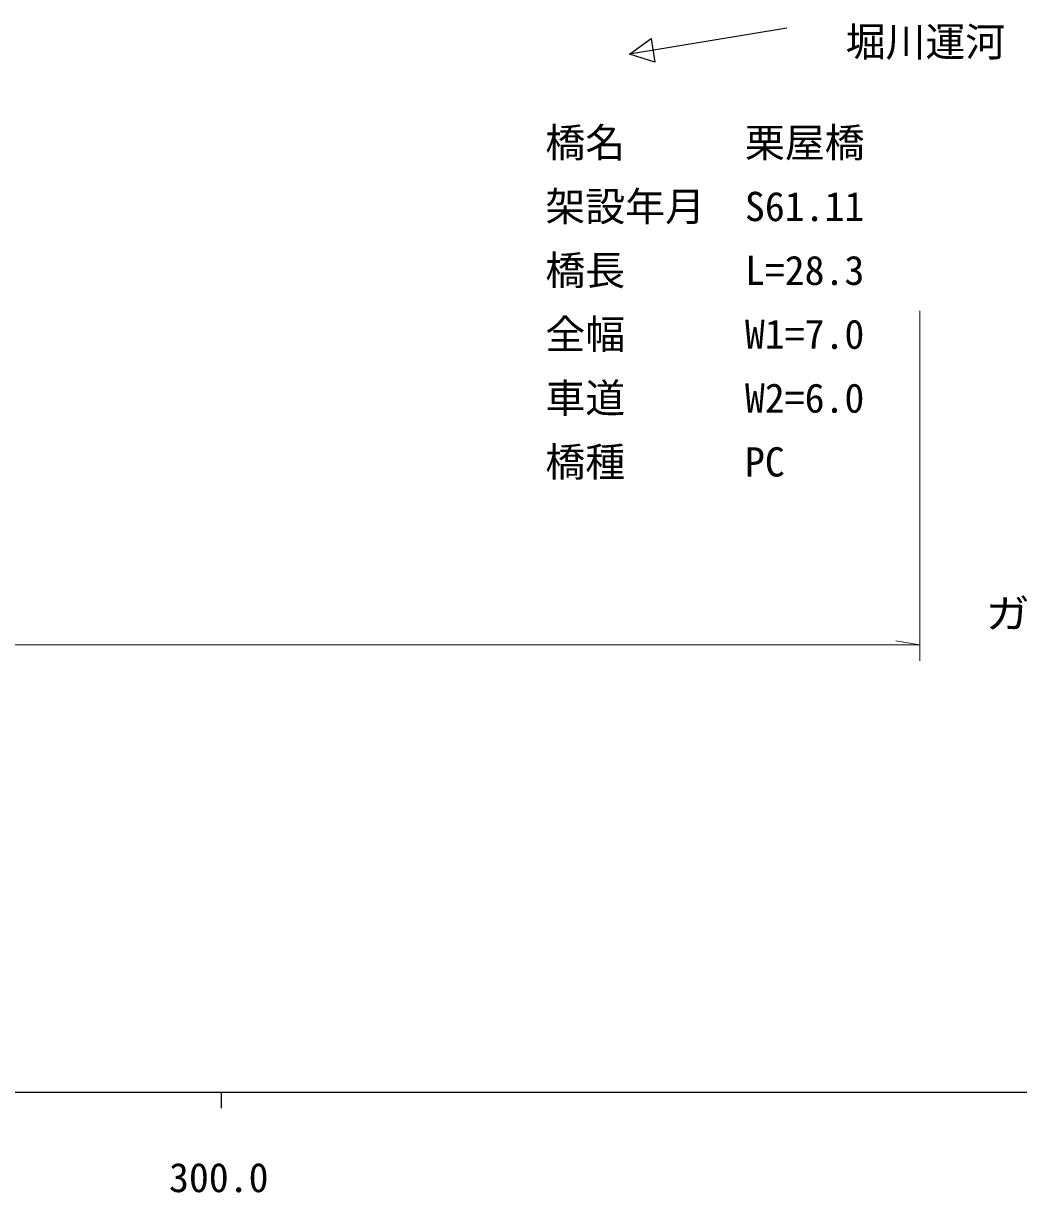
# Model space of a CAD drawing. Units: millimetres, scale not verified. Extents: x 40000 to 680000, y 20000 to 380000.
# Drawn here: x 355602 to 417954, y 198715 to 271958 of the extents above; entities that cross this region are included whole.
import ezdxf
from ezdxf.enums import TextEntityAlignment as Align

# ---------------------------------------------------------------- set-up
doc = ezdxf.new("R2010")
doc.units = ezdxf.units.MM
doc.header["$LTSCALE"] = 1000
for name, color, linetype, lineweight in [('M-BGD', 7, 'Continuous', 25), ('M-STR-HTXT', 7, 'Continuous', 13), ('M-TTL-BAND', 7, 'Continuous', 25)]:
    doc.layers.add(name, color=color, linetype=linetype, lineweight=lineweight)
doc.layers.add('M-BMK-HTXT', color=7, linetype='Continuous')
doc.styles.add('ＭＳ ゴシック', font='')
doc.styles.get('ＭＳ ゴシック').set_extended_font_data('MS Gothic')

msp = doc.modelspace()

# ---------------------------------------------------------------- linework, layer by layer
at = {"layer": 'M-BGD'}
for p, q in [((403433, 271663), (393569, 270020)), ((393569, 270020), (394925, 271006)), ((394925, 271006), (395172, 269527)), ((395172, 269527), (393569, 270020))]:
    msp.add_line(p, q, dxfattribs=at)
at = {"layer": 'M-STR-HTXT'}
for p, q in [((411756, 232022), (411756, 253960)), ((217906, 233022), (411756, 233022)), ((411756, 233022), (410256, 233272))]:
    msp.add_line(p, q, dxfattribs=at)
at = {"layer": 'M-TTL-BAND'}
for p, q in [((40000, 205000), (579000, 205000)), ((368000, 205000), (368000, 204000))]:
    msp.add_line(p, q, dxfattribs=at)

# ---------------------------------------------------------------- texts
at = {"layer": 'M-BMK-HTXT', "style": 'ＭＳ ゴシック'}
for s, p in [('堀川運河', (407116, 269338)), ('橋名\u3000\u3000\u3000栗屋橋', (388306, 263022)), ('架設年月\u3000S61.11', (388306, 259022)), ('橋長\u3000\u3000\u3000L=28.3', (388306, 255022)), ('全幅\u3000\u3000\u3000W1=7.0', (388306, 251022)), ('車道\u3000\u3000\u3000W2=6.0', (388306, 247022)), ('橋種\u3000\u3000\u3000PC', (388306, 243022))]:
    msp.add_text(s, height=1833, dxfattribs=at).set_placement(p, align=Align.BOTTOM_LEFT)
at = {"layer": 'M-STR-HTXT', "style": 'ＭＳ ゴシック', "width": 1.1}
msp.add_text('ガードパイプ', height=1833, dxfattribs=at).set_placement((424145, 233522), align=Align.BOTTOM_CENTER)
at = {"layer": 'M-TTL-BAND', "style": 'ＭＳ ゴシック'}
msp.add_text('300.0', height=1833, dxfattribs=at).set_placement((367844, 198195), align=Align.BOTTOM_CENTER)

doc.saveas('drawing.dxf')
